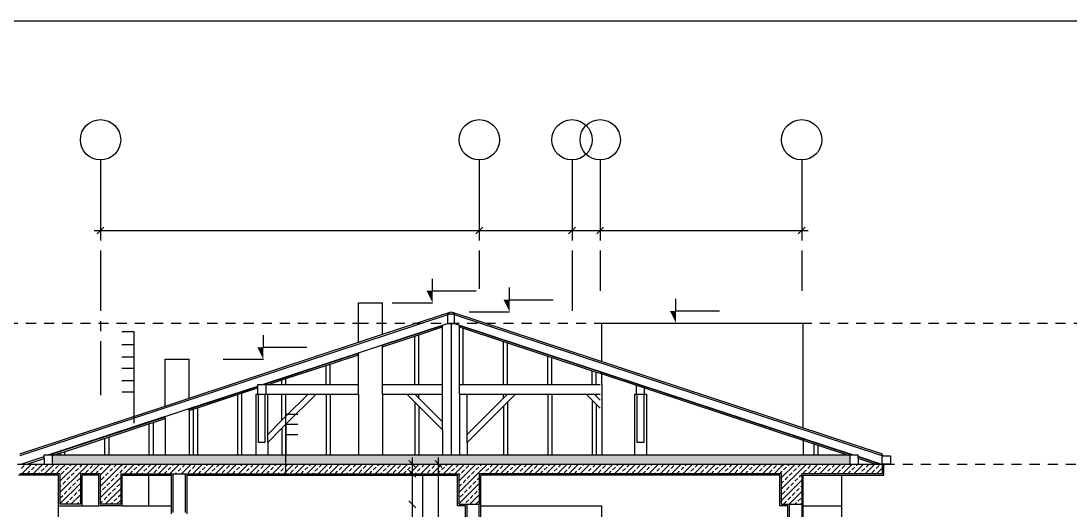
# Model space of a CAD drawing. Header units: metres. Extents: x -220 to 294, y -29 to 18.
# Drawn here: x 24.53 to 37.55, y 11.93 to 18 of the extents above; entities that cross this region are included whole.
import ezdxf

# ---------------------------------------------------------------- set-up
doc = ezdxf.new("R2010")
doc.units = ezdxf.units.M
doc.header["$MEASUREMENT"] = 0
doc.linetypes.add('CENTER2', pattern=[1.125, 0.75, -0.125, 0.125, -0.125])
doc.linetypes.add('DASHED4', pattern=[0.1875, 0.125, -0.0625])
for name, color, linetype in [('Cizgi', 7, 'Continuous'), ('Kesit_Kot', 7, 'Continuous'), ('Olculendirme', 7, 'Continuous'), ('Rota', 7, 'Continuous'), ('Standart', 7, 'Continuous'), ('Tarama', 7, 'Continuous')]:
    doc.layers.add(name, color=color, linetype=linetype)

msp = doc.modelspace()

# ---------------------------------------------------------------- hatches: boundary and pattern name
at = {"layer": 'Kesit_Kot', "linetype": 'Continuous', "lineweight": -3}
for points in [[(29.639, 14.5), (29.564, 14.65), (29.639, 14.65)], [(30.595, 14.39), (30.52, 14.54), (30.595, 14.54)], [(32.659, 14.25), (32.584, 14.4), (32.659, 14.4)], [(27.539, 13.8), (27.464, 13.95), (27.539, 13.95)]]:
    msp.add_hatch(color=216, dxfattribs=at).paths.add_polyline_path(points)
at = {"layer": 'Tarama', "linetype": 'Continuous', "lineweight": -3}
h = msp.add_hatch(dxfattribs=at)
h.set_pattern_fill('ANSI33', color=58, scale=0.4, style=0)
h.paths.add_polyline_path([(25.019, 12.38), (24.519, 12.38), (24.519, 12.5), (25.019, 12.5)])
h = msp.add_hatch(dxfattribs=at)
h.set_pattern_fill('AR-B88', color=58, scale=0.01, style=0)
h.paths.add_polyline_path([(24.919, 12.614), (24.919, 12.5), (34.819, 12.5), (34.819, 12.614)])
h = msp.add_hatch(dxfattribs=at)
h.set_pattern_fill('ANSI33', color=58, scale=0.4, style=0)
h.paths.add_polyline_path([(25.269, 12), (25.019, 12), (25.019, 12.5), (25.269, 12.5)])
h = msp.add_hatch(dxfattribs=at)
h.set_pattern_fill('ANSI33', color=58, scale=0.4, style=0)
h.paths.add_polyline_path([(25.519, 12.38), (25.269, 12.38), (25.269, 12.5), (25.519, 12.5)])
h = msp.add_hatch(dxfattribs=at)
h.set_pattern_fill('ANSI33', color=58, scale=0.4, style=0)
h.paths.add_polyline_path([(25.769, 12), (25.519, 12), (25.519, 12.5), (25.769, 12.5)])
h = msp.add_hatch(dxfattribs=at)
h.set_pattern_fill('ANSI33', color=58, scale=0.4, style=0)
h.paths.add_polyline_path([(29.969, 12.38), (25.769, 12.38), (25.769, 12.5), (29.969, 12.5)])
h = msp.add_hatch(dxfattribs=at)
h.set_pattern_fill('ANSI33', color=58, scale=0.4, style=0)
h.paths.add_polyline_path([(30.219, 12), (29.969, 12), (29.969, 12.5), (30.219, 12.5)])
h = msp.add_hatch(dxfattribs=at)
h.set_pattern_fill('ANSI33', color=58, scale=0.4, style=0)
h.paths.add_polyline_path([(33.969, 12.38), (30.219, 12.38), (30.219, 12.5), (33.969, 12.5)])
h = msp.add_hatch(dxfattribs=at)
h.set_pattern_fill('ANSI33', color=58, scale=0.4, style=0)
h.paths.add_polyline_path([(34.219, 12), (33.969, 12), (33.969, 12.5), (34.219, 12.5)])
h = msp.add_hatch(dxfattribs=at)
h.set_pattern_fill('ANSI33', color=58, scale=0.4, style=0)
h.paths.add_polyline_path([(35.219, 12.38), (34.219, 12.38), (34.219, 12.5), (35.219, 12.5)])

# ---------------------------------------------------------------- linework, layer by layer
at = {"layer": 'Cizgi', "color": 18, "linetype": 'Continuous', "lineweight": -3}
msp.add_lwpolyline([(-14.783, 18), (51.417, 18)], dxfattribs=at)
at = {"layer": 'Cizgi', "color": 118, "linetype": 'Continuous', "lineweight": -3}
for points in [[(28.719, 14.5), (29.019, 14.5)], [(28.719, 14.011), (28.719, 14.5)], [(29.019, 14.11), (29.019, 14.5)], [(31.739, 14.25), (34.239, 14.25)], [(31.739, 13.78), (31.739, 14.25)], [(34.239, 12.955), (34.239, 14.25)], [(29.019, 13.974), (29.019, 13.98)], [(29.019, 13.956), (29.019, 13.974)], [(29.019, 13.488), (29.019, 13.956)], [(26.319, 13.8), (26.619, 13.8)], [(26.319, 13.219), (26.319, 13.8)], [(26.619, 13.318), (26.619, 13.8)], [(28.719, 13.875), (28.719, 13.881)], [(28.719, 13.857), (28.719, 13.875)], [(28.719, 13.488), (28.719, 13.857)], [(31.739, 13.488), (31.739, 13.619)], [(28.719, 13.368), (28.719, 13.488)], [(29.019, 13.368), (29.019, 13.488)], [(31.739, 13.488), (31.739, 12.614)], [(28.719, 13.368), (28.719, 12.614)], [(29.019, 13.368), (29.019, 12.614)], [(26.619, 13.182), (26.619, 13.188)], [(26.619, 13.164), (26.619, 13.182)], [(26.619, 13.164), (26.619, 12.614)], [(26.319, 13.083), (26.319, 13.089)], [(26.319, 13.065), (26.319, 13.083)], [(26.319, 13.065), (26.319, 12.614)], [(34.239, 12.825), (34.239, 12.614)], [(26.119, 11.98), (26.119, 12.36)], [(29.519, 9.67), (29.519, 12.36)], [(34.719, 11.98), (34.719, 12.36)], [(24.999, 9.605), (24.999, 11.98)], [(25.289, 11.98), (25.499, 11.98)], [(25.789, 11.98), (26.119, 11.98)], [(26.119, 11.98), (26.399, 11.98)], [(30.239, 11.98), (31.739, 11.98)], [(31.739, 10.68), (31.739, 11.98)], [(34.239, 11.98), (34.719, 11.98)], [(34.719, 9.62), (34.719, 11.98)]]:
    msp.add_lwpolyline(points, dxfattribs=at)
at = {"layer": 'Cizgi', "color": 17, "linetype": 'Continuous', "lineweight": -3}
for points in [[(29.829, 14.352), (24.519, 12.6)], [(29.019, 14.11), (29.869, 14.39)], [(29.869, 14.365), (29.829, 14.352)], [(29.829, 14.365), (29.869, 14.365)], [(29.829, 14.352), (29.829, 14.365)], [(29.829, 14.247), (29.829, 14.352)], [(29.869, 14.39), (35.219, 12.625)], [(29.869, 14.365), (29.909, 14.365)], [(29.909, 14.352), (29.869, 14.365)], [(29.909, 14.365), (29.909, 14.352)], [(35.219, 12.6), (29.909, 14.352)], [(29.909, 14.247), (29.909, 14.352)], [(29.829, 14.246), (29.829, 14.247)], [(29.829, 14.246), (29.869, 14.246)], [(29.869, 14.246), (29.909, 14.246)], [(29.909, 14.246), (29.909, 14.247)], [(28.719, 14.011), (29.019, 14.11)], [(26.619, 13.318), (28.719, 14.011)], [(27.469, 13.488), (27.529, 13.488)], [(27.469, 13.468), (27.469, 13.488)], [(27.469, 13.463), (27.469, 13.468)], [(27.469, 13.444), (27.469, 13.463)], [(27.469, 13.368), (27.469, 13.444)], [(27.529, 13.488), (27.545, 13.488)], [(27.545, 13.488), (27.569, 13.488)], [(27.569, 13.488), (27.569, 13.368)], [(32.169, 13.368), (32.169, 13.477)], [(32.269, 13.368), (32.269, 13.444)], [(26.319, 13.219), (26.619, 13.318)], [(27.469, 13.368), (27.479, 13.368)], [(27.479, 13.368), (27.559, 13.368)], [(27.559, 13.368), (27.569, 13.368)], [(32.169, 13.368), (32.179, 13.368)], [(32.179, 13.368), (32.259, 13.368)], [(32.259, 13.368), (32.269, 13.368)], [(24.519, 12.625), (26.319, 13.219)], [(24.819, 12.614), (24.879, 12.614)], [(24.819, 12.594), (24.819, 12.614)], [(24.819, 12.588), (24.819, 12.594)], [(24.819, 12.57), (24.819, 12.588)], [(24.819, 12.57), (24.819, 12.5)], [(24.879, 12.614), (24.895, 12.614)], [(24.895, 12.614), (24.919, 12.614)], [(24.919, 12.614), (24.919, 12.5)], [(34.819, 12.614), (34.841, 12.614)], [(34.841, 12.614), (34.858, 12.614)], [(34.858, 12.614), (34.919, 12.614)], [(34.919, 12.594), (34.919, 12.614)], [(34.919, 12.588), (34.919, 12.594)], [(34.919, 12.57), (34.919, 12.588)], [(34.919, 12.57), (34.919, 12.5)], [(35.219, 12.609), (35.219, 12.625)], [(35.219, 12.6), (35.219, 12.609)]]:
    msp.add_lwpolyline(points, dxfattribs=at)
at = {"layer": 'Cizgi', "color": 73, "linetype": 'DASHED4', "lineweight": -3}
for points in [[(18.969, 14.25), (28.719, 14.25)], [(28.719, 14.25), (34.219, 14.25)], [(34.219, 14.25), (40.719, 14.25)], [(24.49, 12.5), (35.247, 12.5)], [(35.247, 12.5), (40.719, 12.5)]]:
    msp.add_lwpolyline(points, dxfattribs=at)
at = {"layer": 'Cizgi', "color": 98, "linetype": 'Continuous', "lineweight": -3}
for points in [[(29.019, 13.98), (29.763, 14.225)], [(29.019, 13.974), (29.763, 14.22)], [(29.47, 14.104), (29.763, 14.201)], [(29.763, 14.225), (29.824, 14.246)], [(29.763, 14.22), (29.763, 14.225)], [(29.763, 14.201), (29.763, 14.22)], [(29.763, 13.488), (29.763, 14.201)], [(29.824, 14.246), (29.829, 14.247)], [(29.824, 14.246), (29.829, 14.246)], [(29.869, 14.246), (29.869, 12.614)], [(29.909, 14.247), (29.913, 14.246)], [(29.909, 14.246), (29.913, 14.246)], [(29.913, 14.246), (29.975, 14.225)], [(29.975, 14.225), (32.208, 13.488)], [(29.975, 14.22), (29.975, 14.225)], [(29.975, 14.22), (31.719, 13.644)], [(29.975, 14.201), (29.975, 14.22)], [(29.975, 14.201), (30.02, 14.186)], [(29.975, 13.488), (29.975, 14.201)], [(29.019, 13.956), (29.42, 14.088)], [(29.42, 14.088), (29.47, 14.104)], [(29.42, 13.488), (29.42, 14.088)], [(29.47, 13.488), (29.47, 14.104)], [(30.02, 13.488), (30.02, 14.186)], [(30.02, 14.186), (30.52, 14.021)], [(28.719, 13.881), (29.019, 13.98)], [(30.52, 13.488), (30.52, 14.021)], [(30.52, 14.021), (30.57, 14.005)], [(30.57, 13.488), (30.57, 14.005)], [(30.57, 14.005), (31.07, 13.84)], [(27.529, 13.488), (28.719, 13.881)], [(27.545, 13.488), (28.719, 13.875)], [(28.37, 13.741), (28.719, 13.857)], [(31.07, 13.488), (31.07, 13.84)], [(31.07, 13.84), (31.12, 13.823)], [(31.12, 13.488), (31.12, 13.823)], [(31.12, 13.823), (31.62, 13.658)], [(27.82, 13.56), (28.32, 13.725)], [(28.32, 13.725), (28.37, 13.741)], [(28.32, 13.488), (28.32, 13.725)], [(28.37, 13.488), (28.37, 13.741)], [(27.602, 13.488), (27.77, 13.543)], [(27.77, 13.543), (27.82, 13.56)], [(27.77, 13.488), (27.77, 13.543)], [(27.82, 13.488), (27.82, 13.56)], [(31.62, 13.488), (31.62, 13.658)], [(31.62, 13.658), (31.67, 13.642)], [(31.67, 13.488), (31.67, 13.642)], [(31.67, 13.642), (31.719, 13.626)], [(31.719, 13.644), (34.842, 12.614)], [(31.719, 13.626), (34.37, 12.751)], [(26.619, 13.188), (27.469, 13.468)], [(26.619, 13.182), (27.469, 13.463)], [(27.27, 13.378), (27.469, 13.444)], [(27.569, 13.488), (27.602, 13.488)], [(27.602, 13.488), (27.77, 13.488)], [(27.77, 13.488), (27.82, 13.488)], [(27.82, 13.488), (28.32, 13.488)], [(28.32, 13.488), (28.37, 13.488)], [(28.37, 13.488), (28.719, 13.488)], [(29.019, 13.488), (29.42, 13.488)], [(29.42, 13.488), (29.47, 13.488)], [(29.47, 13.488), (29.763, 13.488)], [(29.763, 13.368), (29.763, 13.488)], [(29.975, 13.488), (30.02, 13.488)], [(29.975, 13.368), (29.975, 13.488)], [(30.02, 13.488), (30.52, 13.488)], [(30.52, 13.488), (30.57, 13.488)], [(30.57, 13.488), (31.07, 13.488)], [(31.07, 13.488), (31.12, 13.488)], [(31.12, 13.488), (31.62, 13.488)], [(31.62, 13.488), (31.67, 13.488)], [(31.67, 13.488), (31.719, 13.488)], [(32.208, 13.488), (34.858, 12.614)], [(26.72, 13.197), (27.22, 13.362)], [(27.22, 13.362), (27.27, 13.378)], [(27.22, 13.362), (27.22, 12.614)], [(27.27, 13.378), (27.27, 12.614)], [(27.444, 13.368), (27.469, 13.368)], [(27.444, 13.368), (27.444, 12.614)], [(27.479, 12.769), (27.479, 13.368)], [(27.559, 13.368), (27.559, 12.769)], [(27.569, 13.368), (27.594, 13.368)], [(27.594, 13.368), (27.77, 13.368)], [(27.594, 12.868), (27.594, 13.368)], [(27.77, 13.044), (27.77, 13.368)], [(27.77, 13.368), (27.82, 13.368)], [(27.82, 13.094), (27.82, 13.368)], [(27.82, 13.368), (28.094, 13.368)], [(27.82, 12.995), (28.193, 13.368)], [(27.82, 13.094), (28.094, 13.368)], [(28.094, 13.368), (28.193, 13.368)], [(28.193, 13.368), (28.32, 13.368)], [(28.32, 13.368), (28.37, 13.368)], [(28.32, 13.368), (28.32, 12.614)], [(28.37, 13.368), (28.719, 13.368)], [(28.37, 13.368), (28.37, 12.614)], [(29.019, 13.368), (29.321, 13.368)], [(29.321, 13.368), (29.42, 13.368)], [(29.42, 13.269), (29.321, 13.368)], [(29.42, 13.368), (29.47, 13.368)], [(29.47, 13.318), (29.42, 13.368)], [(29.47, 13.318), (29.47, 13.368)], [(29.47, 13.368), (29.763, 13.368)], [(29.763, 13.025), (29.47, 13.318)], [(29.763, 13.025), (29.763, 13.368)], [(29.975, 13.368), (30.07, 13.368)], [(29.975, 13.368), (29.975, 12.614)], [(30.07, 13.368), (30.52, 13.368)], [(30.07, 12.868), (30.07, 13.368)], [(30.07, 12.868), (30.52, 13.318)], [(30.52, 13.318), (30.52, 13.368)], [(30.52, 13.368), (30.57, 13.368)], [(30.52, 13.318), (30.57, 13.368)], [(30.57, 13.368), (30.669, 13.368)], [(30.57, 13.269), (30.669, 13.368)], [(30.669, 13.368), (31.07, 13.368)], [(31.07, 13.368), (31.12, 13.368)], [(31.07, 13.368), (31.07, 12.614)], [(31.12, 13.368), (31.545, 13.368)], [(31.12, 13.368), (31.12, 12.614)], [(31.545, 13.368), (31.644, 13.368)], [(31.62, 13.293), (31.545, 13.368)], [(31.67, 13.243), (31.62, 13.293)], [(31.62, 13.293), (31.62, 12.614)], [(31.644, 13.368), (31.67, 13.368)], [(31.67, 13.342), (31.644, 13.368)], [(31.67, 13.342), (31.67, 13.368)], [(31.67, 13.368), (31.719, 13.368)], [(31.719, 13.293), (31.67, 13.342)], [(32.144, 13.368), (32.169, 13.368)], [(32.144, 13.368), (32.144, 12.614)], [(32.179, 12.769), (32.179, 13.368)], [(32.259, 13.368), (32.259, 12.769)], [(32.269, 13.368), (32.294, 13.368)], [(32.294, 13.368), (32.294, 12.614)], [(26.319, 13.089), (26.619, 13.188)], [(26.619, 13.164), (26.67, 13.18)], [(26.67, 13.18), (26.72, 13.197)], [(26.67, 13.18), (26.67, 12.614)], [(26.72, 13.197), (26.72, 12.614)], [(29.47, 13.219), (29.42, 13.269)], [(29.42, 13.269), (29.42, 12.614)], [(29.763, 12.926), (29.47, 13.219)], [(29.47, 13.219), (29.47, 12.614)], [(30.07, 12.769), (30.52, 13.219)], [(30.52, 13.219), (30.57, 13.269)], [(30.52, 13.219), (30.52, 12.614)], [(30.57, 13.269), (30.57, 12.614)], [(31.719, 13.194), (31.67, 13.243)], [(31.67, 13.243), (31.67, 12.614)], [(26.319, 13.089), (24.879, 12.614)], [(26.319, 13.083), (24.895, 12.614)], [(26.17, 13.015), (26.319, 13.065)], [(27.594, 12.868), (27.77, 13.044)], [(27.77, 13.044), (27.82, 13.094)], [(29.763, 12.926), (29.763, 13.025)], [(25.62, 12.834), (26.12, 12.999)], [(26.12, 12.999), (26.17, 13.015)], [(26.12, 12.999), (26.12, 12.614)], [(26.17, 13.015), (26.17, 12.614)], [(27.594, 12.769), (27.77, 12.945)], [(27.77, 12.945), (27.82, 12.995)], [(27.77, 12.945), (27.77, 12.614)], [(27.82, 12.995), (27.82, 12.614)], [(29.763, 12.926), (29.763, 12.614)], [(25.07, 12.652), (25.57, 12.817)], [(25.57, 12.817), (25.62, 12.834)], [(25.57, 12.817), (25.57, 12.614)], [(25.62, 12.834), (25.62, 12.614)], [(27.559, 12.769), (27.479, 12.769)], [(27.594, 12.769), (27.594, 12.868)], [(27.594, 12.769), (27.594, 12.614)], [(30.07, 12.769), (30.07, 12.868)], [(30.07, 12.769), (30.07, 12.614)], [(32.259, 12.769), (32.179, 12.769)], [(25.02, 12.636), (24.919, 12.603)], [(25.02, 12.636), (25.07, 12.652)], [(25.02, 12.636), (25.02, 12.614)], [(25.07, 12.652), (25.07, 12.614)], [(34.37, 12.751), (34.42, 12.734)], [(34.37, 12.751), (34.37, 12.614)], [(34.42, 12.734), (34.785, 12.614)], [(34.42, 12.734), (34.42, 12.614)], [(24.535, 12.5), (24.819, 12.594)], [(24.608, 12.5), (24.819, 12.57)], [(35.203, 12.5), (34.919, 12.594)], [(35.186, 12.5), (34.919, 12.588)], [(35.13, 12.5), (34.919, 12.57)], [(35.219, 12.609), (35.247, 12.6)], [(35.219, 12.5), (35.219, 12.6)], [(35.247, 12.6), (35.247, 12.6)]]:
    msp.add_lwpolyline(points, dxfattribs=at)
at = {"layer": 'Cizgi', "color": 7, "linetype": 'Continuous', "lineweight": -3}
for points in [[(24.519, 12.5), (24.535, 12.5)], [(24.535, 12.5), (24.551, 12.5)], [(24.551, 12.5), (24.608, 12.5)], [(24.608, 12.5), (25.02, 12.5)], [(24.919, 12.5), (35.13, 12.5)], [(34.819, 12.5), (34.919, 12.5)], [(35.13, 12.5), (35.186, 12.5)], [(35.186, 12.5), (35.203, 12.5)], [(35.203, 12.5), (35.219, 12.5)], [(35.219, 12.5), (35.219, 12.38)], [(25.019, 12.38), (24.519, 12.38)], [(25.019, 12), (25.019, 12.38)], [(25.519, 12.38), (25.269, 12.38)], [(25.269, 12.38), (25.269, 12)], [(25.519, 12), (25.519, 12.38)], [(25.769, 12.38), (26.419, 12.38)], [(25.769, 12.38), (25.769, 12)], [(26.419, 12.38), (26.569, 12.38)], [(26.569, 12.38), (29.969, 12.38)], [(29.969, 12), (29.969, 12.38)], [(30.219, 12.38), (30.219, 12)], [(33.969, 12.38), (30.219, 12.38)], [(33.969, 12), (33.969, 12.38)], [(35.219, 12.38), (34.219, 12.38)], [(34.219, 12.38), (34.219, 12)], [(25.269, 12), (25.019, 12)], [(25.769, 12), (25.519, 12)], [(29.969, 12), (30.069, 12)], [(30.069, 12), (30.219, 12)], [(33.969, 12), (34.069, 12)], [(34.069, 12), (34.219, 12)]]:
    msp.add_lwpolyline(points, dxfattribs=at)
at = {"layer": 'Cizgi', "color": 1, "linetype": 'Continuous', "lineweight": -3}
for points in [[(24.919, 12.614), (34.819, 12.614)], [(34.819, 12.5), (34.819, 12.614)]]:
    msp.add_lwpolyline(points, dxfattribs=at)
at = {"layer": 'Cizgi', "color": 241, "linetype": 'Continuous', "lineweight": -3}
for points in [[(35.219, 12.5), (35.239, 12.5)], [(35.239, 12.483), (35.239, 12.5)], [(35.239, 12.48), (35.239, 12.483)], [(35.239, 12.36), (35.239, 12.48)], [(24.999, 12.36), (24.499, 12.36)], [(24.999, 11.98), (24.999, 12.36)], [(25.499, 12.36), (25.289, 12.36)], [(25.289, 11.98), (25.289, 12.36)], [(25.499, 11.98), (25.499, 12.36)], [(25.789, 12.36), (26.119, 12.36)], [(25.789, 11.98), (25.789, 12.36)], [(26.119, 12.36), (26.399, 12.36)], [(26.399, 11.88), (26.399, 12.36)], [(26.589, 12.36), (29.519, 12.36)], [(26.589, 12.36), (26.589, 11.88)], [(29.519, 12.36), (29.949, 12.36)], [(29.949, 11.98), (29.949, 12.36)], [(33.949, 12.36), (30.239, 12.36)], [(30.239, 9.993), (30.239, 12.36)], [(33.949, 11.98), (33.949, 12.36)], [(34.239, 12.36), (34.719, 12.36)], [(34.239, 9.6), (34.239, 12.36)], [(34.719, 12.36), (35.239, 12.36)], [(24.999, 11.98), (25.289, 11.98)], [(25.789, 11.98), (25.499, 11.98)], [(30.049, 11.98), (29.949, 11.98)], [(30.049, 9.67), (30.049, 11.98)], [(34.049, 11.98), (33.949, 11.98)], [(34.049, 9.62), (34.049, 11.98)]]:
    msp.add_lwpolyline(points, dxfattribs=at)
at = {"layer": 'Cizgi', "color": 166, "linetype": 'Continuous', "lineweight": -3}
for points in [[(26.419, 11.9), (26.419, 12.38)], [(26.569, 12.38), (26.569, 11.9)], [(30.069, 9.67), (30.069, 12)], [(30.219, 9.655), (30.219, 12)], [(34.069, 9.6), (34.069, 12)], [(34.219, 12), (34.219, 9.6)]]:
    msp.add_lwpolyline(points, dxfattribs=at)
at = {"layer": 'Kesit_Kot', "color": 216, "linetype": 'Continuous', "lineweight": -3}
for points in [[(29.639, 14.65), (29.639, 14.8)], [(29.639, 14.65), (30.178, 14.65)], [(30.595, 14.54), (30.595, 14.69)], [(29.139, 14.5), (29.639, 14.5)], [(30.595, 14.54), (31.134, 14.54)], [(32.659, 14.4), (32.659, 14.55)], [(30.095, 14.39), (30.595, 14.39)], [(32.659, 14.4), (33.198, 14.4)], [(32.159, 14.25), (32.659, 14.25)], [(27.539, 13.95), (27.539, 14.1)], [(27.539, 13.95), (28.078, 13.95)], [(27.039, 13.8), (27.539, 13.8)]]:
    msp.add_lwpolyline(points, dxfattribs=at)
at = {"layer": 'Olculendirme', "color": 47, "linetype": 'Continuous', "lineweight": -3}
for points in [[(25.519, 15.65), (25.519, 15.35)], [(30.219, 15.65), (30.219, 15.35)], [(31.369, 15.65), (31.369, 15.35)], [(31.719, 15.65), (31.719, 15.35)], [(34.219, 15.65), (34.219, 15.35)], [(25.439, 15.4), (34.3, 15.4)], [(29.388, -7.88), (29.388, 12.58)], [(29.463, 12.5), (29.763, 12.5)], [(29.713, -8.83), (29.713, 12.58)]]:
    msp.add_lwpolyline(points, dxfattribs=at)
at = {"layer": 'Olculendirme', "color": 59, "linetype": 'Continuous', "lineweight": -3}
for points in [[(25.561, 15.442), (25.476, 15.358)], [(30.261, 15.442), (30.176, 15.358)], [(31.411, 15.442), (31.326, 15.358)], [(31.761, 15.442), (31.676, 15.358)], [(34.261, 15.442), (34.176, 15.358)], [(29.345, 12.542), (29.43, 12.458)], [(29.67, 12.542), (29.755, 12.458)], [(29.345, 12.422), (29.43, 12.338)], [(29.345, 12.042), (29.43, 11.958)]]:
    msp.add_lwpolyline(points, dxfattribs=at)
at = {"layer": 'Rota', "color": 95, "linetype": 'Continuous', "lineweight": -3}
for points in [[(35.219, 12.5), (35.219, 12.6)], [(35.219, 12.6), (35.319, 12.6)], [(35.319, 12.5), (35.219, 12.5)], [(35.319, 12.6), (35.319, 12.5)]]:
    msp.add_lwpolyline(points, dxfattribs=at)
at = {"layer": 'Standart', "color": 251, "linetype": 'CENTER2', "lineweight": -3}
for points in [[(25.519, 16.275), (25.519, 13.355)], [(30.219, 16.275), (30.219, 14.675)], [(31.369, 16.275), (31.369, 14.295)], [(31.719, 16.275), (31.719, 14.65)], [(34.219, 16.275), (34.219, 14.65)]]:
    msp.add_lwpolyline(points, dxfattribs=at)
at = {"layer": 'Standart', "color": 48, "linetype": 'Continuous', "lineweight": -3}
for points in [[(25.784, 14.143), (25.938, 14.143)], [(25.938, 13.007), (25.938, 14.143)], [(25.784, 13.983), (25.938, 13.983)], [(25.784, 13.832), (25.938, 13.832)], [(25.784, 13.689), (25.938, 13.689)], [(25.784, 13.538), (25.938, 13.538)], [(25.784, 13.396), (25.938, 13.396)]]:
    msp.add_lwpolyline(points, dxfattribs=at)
at = {"layer": 'Standart', "color": 58, "linetype": 'Continuous', "lineweight": -3}
for points in [[(27.818, 13.118), (27.968, 13.118)], [(27.818, 12.368), (27.818, 13.118)], [(27.818, 12.993), (27.968, 12.993)], [(27.818, 12.868), (27.968, 12.868)]]:
    msp.add_lwpolyline(points, dxfattribs=at)
at = {"layer": 'Standart', "color": 251, "linetype": 'Continuous', "lineweight": -3}
for centre in [(25.519, 16.525), (30.219, 16.525), (31.369, 16.525), (31.719, 16.525), (34.219, 16.525)]:
    msp.add_circle(centre, 0.25, dxfattribs=at)

doc.saveas('drawing.dxf')
